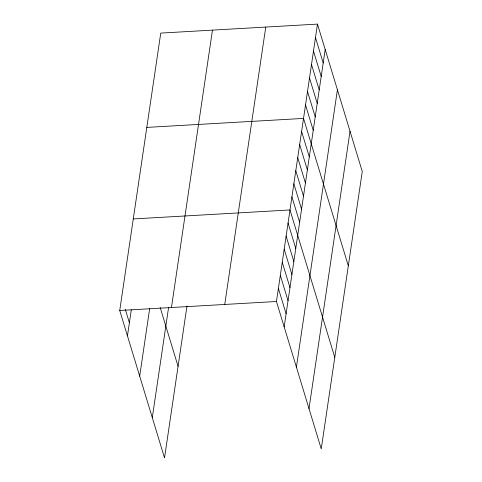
<?xml version="1.0" encoding="UTF-8"?>
<svg xmlns="http://www.w3.org/2000/svg" width="482" height="482" viewBox="0 0 482 482"><rect width="100%" height="100%" fill="white"/><g stroke="black" fill="none" stroke-linecap="round" stroke-linejoin="round"><path stroke-width="0.72" d="M186.98 306.058L164.525 457.9L119.735 310.48L160.753 33.089L317.475 24.1L362.265 171.52L321.247 448.911L276.457 301.491L317.475 24.1M127.453 335.87L131.321 309.715M139.684 376.141L149.679 308.576M152.294 417.629L168.622 307.203M171.453 307.516L212.472 30.125M224.739 304.461L265.757 27.064M284.169 326.88L325.187 49.489M296.406 367.151L337.424 89.76M309.01 408.64L350.028 131.249M146.811 127.405L303.527 118.415L348.317 265.835M133.273 218.942L289.989 209.953L334.779 357.373M119.735 310.48L276.457 301.491M315.481 37.572L323.193 62.961M313.487 51.044L321.199 76.433M311.499 64.522L319.211 89.905M309.504 77.994L317.216 103.383M307.51 91.466L315.222 116.855M305.522 104.937L313.234 130.327M301.593 131.49L309.305 156.879M299.659 144.57L307.371 169.953M297.725 157.644L305.437 183.033M295.791 170.724L303.503 196.108M293.857 183.799L301.569 209.188M291.923 196.879L299.635 222.262M288.055 223.027L295.773 248.417M286.121 236.108L293.839 261.497M284.187 249.182L291.905 274.571M282.253 262.262L289.971 287.652M280.325 275.336L288.037 300.726M278.391 288.417L286.103 313.8M160.157 307.42L178.063 366.362M125.314 309.39L129.387 322.789"/></g></svg>
